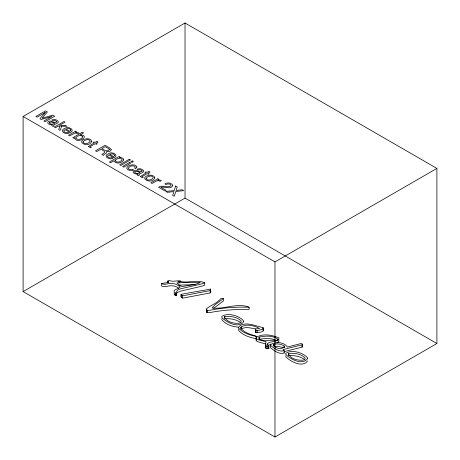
<?xml version="1.0" encoding="UTF-8"?>
<svg xmlns="http://www.w3.org/2000/svg" width="460" height="460" viewBox="0 0 460 460"><rect width="100%" height="100%" fill="white"/><g stroke="black" fill="none" stroke-linecap="round" stroke-linejoin="round"><path stroke-width="0.69" d="M256.226 336.358C249.918 335.214 242.972 333.08 238.665 328.095L238.516 327.353C243.719 320.298 256.151 326.232 263.114 327.629L263.235 330.809L262.74 331.401L259.428 332.488L255.881 332.557L255.311 331.913L255.564 328.946L259.538 328.434C254.328 325.651 245.841 323.242 240.902 327.336L240.862 328.014C244.145 332.977 250.93 334.357 256.226 336.289L256.226 338.692C249.918 337.554 242.972 335.421 238.665 330.429L238.694 328.992M176.105 295.768L176.358 292.094L177.704 290.036L180.677 288.794L200.922 284.09L204.717 282.82L204.717 285.16L200.922 286.425L180.677 291.134L177.704 292.37L176.853 293.181L176.105 295.768L174.196 294.469L174.104 293.428M307.567 360.985C302.519 367.966 290.835 361.709 285.988 357.046L285.763 355.701M223.41 298.666L215.119 304.669L212.117 307.987C224.192 309.534 237.4 302.542 249.078 307.182L249.078 309.517L240.31 309.476A109.376 63.146 0 0 0 214.55 311.73L209.605 312.65L206.804 312.403L206.321 311.817L206.597 308.7C211.071 304.968 217.103 303.393 220.811 298.58L223.41 298.666L223.41 301.001L213.687 308.28M206.321 311.817L206.597 311.041M265.742 345.178L265.362 347.553L266.029 348.346L268.887 348.416L268.887 346.075L267.087 344.08C269.888 340.779 275.569 342.459 278.754 339.52L278.978 337.985C272.326 334.955 263.034 333.224 256.364 337.266L256.076 340.256L257.197 341.567L265.495 343.925M255.311 331.913L255.564 331.286M180.935 294.803L181.136 294.325C190.877 292.399 200.893 290.984 210.548 289.058L210.778 292.175L210.174 292.934L184.109 297.884L182.695 298.057L180.935 297.137L180.935 294.803L182.695 295.717L184.109 295.544L210.174 290.593L210.778 289.834M256.076 340.256L256.364 339.601M284.366 346.558L284.038 347.185C280.841 349.991 276.063 348.3 273.389 345.581L273.142 344.914L273.545 344.408C276.966 343.384 281.175 344.005 284.154 345.943L284.366 347.725M302.157 344.787L302.444 344.396L301.846 343.585L300.087 343.764L287.437 347.053C284.228 341.883 275.27 341.516 270.497 344.626L270.543 347.743C274.332 350.819 278.95 354.516 284.211 353.067L284.211 350.733L283.038 349.594L302.157 344.787L302.157 347.127L284.32 351.601M302.157 347.127L302.444 344.396M263.235 328.474L262.74 329.061L259.428 330.153L257.209 330.458L255.881 330.217L255.311 329.573M277.518 342.24L277.857 341.918M259.227 337.099L258.681 338.203C263.195 342.924 270.169 339.054 275.632 340.567L277.518 339.905L277.846 339.204C272.682 335.248 265.248 335.834 259.227 337.099L259.227 339.434M179.417 281.319L178.877 281.83L180.791 281.353L179.417 281.319L179.417 282.486M23.103 116.483L185.023 23L436.897 168.417L436.897 343.516L274.976 437L23.103 291.582L23.103 116.483L274.976 261.901L436.897 168.417M23.103 291.582L185.023 198.099L436.897 343.516M167.756 282.877L167.756 281.123L169.452 280.548C173.052 282.21 176.887 280.301 180.533 280.905L181.332 281.733C188.991 282.952 197.564 279.427 204.717 282.82M268.232 348.691L268.571 346.161L268.686 348.565L268.232 348.691L268.375 346.34M268.686 346.225L268.232 346.357M277.058 342.861L278.754 341.86L278.978 340.32M178.79 288.253C175.225 285.298 170.373 285.309 166.1 286.528A4.571 2.639 0 0 1 161.471 285.832L161.471 283.498L168.843 282.377L167.756 281.123M259.756 339.284C265.311 338.163 271.595 337.979 276.776 340.624M268.542 345.08L270.946 344.517M256.076 337.922L257.197 339.227L258.899 339.969L266.173 341.734L265.316 343.948L265.362 345.213L266.029 346.012L268.887 346.075M179.026 285.096L195.011 284.688M284.211 350.733C278.95 352.176 274.332 348.484 270.543 345.408L270.497 344.626M224.411 316.44C230.046 316.204 236.934 316.584 241.046 320.925L241.23 322.058L240.361 322.972C234.98 324.156 226.153 322.305 224.411 316.44L224.411 318.188M224.411 318.774C229.816 318.383 235.698 319.136 240.229 322.299M288.351 353.355C293.992 353.119 300.874 353.498 304.991 357.846L305.175 358.972L304.301 359.892C298.925 361.071 290.099 359.22 288.351 353.355L288.351 355.108M288.351 355.689C293.762 355.298 299.638 356.057 304.175 359.214M206.321 309.476L207.546 310.333L209.605 310.316L214.55 309.39A109.376 63.146 0 0 1 240.31 307.136L249.078 307.182M238.395 327.135C232.427 326.784 226.182 324.553 222.048 320.131L221.818 318.786M255.438 328.86C250.93 328.198 245.439 326.261 241.287 329.061L241.287 326.726M283.406 347.685L278.576 346.414L274.373 346.432L274.373 344.091M161.471 283.498A4.571 2.639 0 0 0 166.1 284.194C170.861 282.664 176.496 283.21 180.021 287.011L179.36 287.787L174.616 290.122L174.104 291.088L174.196 292.135L176.105 293.434M255.651 338.33L256.226 338.629M268.404 346.259L268.513 348.594M301.846 345.92L302.444 346.731M284.015 352.607L284.211 353.067M210.778 292.175L210.548 289.058M263.235 330.809L263.114 327.629M284.154 345.943L284.154 347.697M277.846 339.204L277.846 340.371M274.976 261.901L274.976 437M273.545 344.408L273.545 346.161M268.571 346.161L268.571 348.628M268.318 346.305L268.347 348.76M267.174 346.276L267.174 348.611M267.087 344.08L267.087 345.247M266.029 346.012L266.029 348.346M257.209 330.458L257.209 332.793M255.881 330.217L255.881 332.557M240.902 327.336L240.902 329.09M210.174 290.593L210.174 292.934M207.546 310.333L207.546 312.668M206.804 310.069L206.804 312.403M185.023 23L185.023 198.099M182.695 295.717L182.695 298.057M181.706 295.481L181.706 297.815M179.768 281.227L179.768 282.394M175.415 293.135L175.415 295.475M175.047 292.957L175.047 295.291M168.044 280.957L168.044 282.71M136.838 167.037L135.752 168.693L134.613 168.032L135.211 167.141L135.044 166.675C133.084 164.887 129.743 166.083 128.357 168.015A2.035 1.173 0 0 0 128.633 168.952L130.634 169.648L132.451 169.28L133.59 169.941L132.043 170.436A3.387 1.955 0 0 1 129.881 170.47C120.79 167.837 134.74 161.494 136.838 167.037M88.613 146.47L90.309 147.804L91.235 147.269L90.419 146.74L90.66 146.314L95.22 143.687L96.335 144.331L97.29 143.773L96.174 143.129L98.124 142.008L96.939 141.323L94.99 142.445L94.047 141.898L93.087 142.456L94.03 143.002L88.613 146.47M140.553 176.456L142.255 177.796L143.181 177.261L142.364 176.732L142.606 176.306L147.165 173.673L148.275 174.317L149.236 173.765L148.12 173.121L150.069 171.994L148.885 171.31L146.935 172.437L145.987 171.89L145.032 172.442L145.975 172.989L140.553 176.456M63.831 130.887C64.043 132.641 66.608 132.831 67.976 132.382L69.126 133.049C65.573 135.096 58.564 130.732 64.877 128.323C67.913 125.827 76.015 129.875 70.15 132.572L65.038 129.616L63.831 130.887M107.617 156.17C107.824 157.918 110.388 158.108 111.757 157.659L112.913 158.326C109.353 160.373 102.344 156.009 108.658 153.6C111.694 151.104 119.795 155.152 113.936 157.849L108.819 154.893L107.617 156.17M56.775 121.647L56.741 122.032C54.165 123.901 50.818 119.14 48.07 121.796C46.408 123.993 50.692 125.016 52.262 124.769L51.819 125.264L52.273 126.017L53.199 126.419L54.061 125.913C51.537 124.735 58.27 123.826 58.437 121.998L58.374 121.653C57 119.68 53.992 118.743 51.836 119.991L52.929 120.623L54.912 120.399L56.775 121.647M142.117 170.913L142.082 171.304C139.506 173.173 136.16 168.406 133.411 171.068C131.744 173.265 136.034 174.288 137.603 174.041L137.16 174.53L137.615 175.289L138.54 175.685L139.403 175.185C136.879 174.006 143.612 173.098 143.779 171.269L143.715 170.924C142.341 168.952 139.334 168.015 137.178 169.263L138.27 169.895L140.254 169.671L142.117 170.913M83.064 141.893L83.024 142.243C84.502 144.877 89.044 143.554 90.166 141.237L89.792 140.467L88.74 139.846A2.26 1.305 0 0 0 86.905 139.679L84.439 140.536L83.064 141.893M146.148 178.313L146.102 178.658C147.579 181.297 152.122 179.975 153.243 177.652L152.875 176.881L151.817 176.266A2.26 1.305 0 0 0 149.983 176.094L147.516 176.956L146.148 178.313M111.222 149.621L110.762 150.661L109.215 151.547L106.45 151.691L106.427 152.933L103.845 154.692L103.46 155.399L101.867 154.48L104.662 152.507L104.851 151.662L100.912 149.184L96.801 151.553L95.507 150.805L105.081 145.279L110.434 148.459L111.222 149.621M82.754 136.85C81.851 139.184 77.596 140.547 75.923 138.224L75.9 137.799C77.067 135.619 81.345 134.366 82.754 136.85M74.807 137.827C76.09 144.911 91.638 135.55 80.109 134.832L83.582 132.825L82.443 132.169L72.829 137.718L73.916 138.339L74.807 137.827M91.73 141.369C88.504 149.195 73.945 140.743 86.905 138.753A4.077 2.352 0 0 1 89.568 139.161L90.942 139.938L91.73 141.369M154.807 177.79C151.587 185.616 137.023 177.157 149.983 175.168A4.077 2.352 0 0 1 152.645 175.576L154.019 176.358L154.807 177.79M49.346 122.538L49.277 122.895C50.473 124.62 53.297 124.487 54.832 123.222L51.227 121.969L49.346 122.538M134.688 171.81L134.619 172.166C135.815 173.892 138.638 173.759 140.173 172.494L136.568 171.241L134.688 171.81M70.857 130.065L69.88 131.336L65.998 129.099C67.471 128.34 70.161 128.219 70.857 130.065M114.638 155.342L113.66 156.613L109.785 154.376C111.251 153.617 113.942 153.496 114.638 155.342M109.399 149.546C107.818 152.501 103.782 149.822 101.993 148.557L105.265 146.671L108.98 148.873L109.399 149.546M172.782 185.604C170.562 190.06 164.634 186.122 160.983 187.329L166.083 190.273L164.973 190.911L158.562 187.214C162.357 184.425 167.198 188.41 170.85 185.932L170.833 184.862L169.608 184.08L167.641 183.931L166.008 184.558L164.818 183.868C167.204 182.309 171.833 182.551 172.782 185.604M123.728 159.896C122.228 163.099 116.524 164.392 114.149 161.443L114.126 160.649L110.561 162.714L109.382 162.035L119.117 156.411L120.261 157.073L119.335 157.607C120.963 157.458 123.59 157.878 123.728 159.896M175.639 186.012L174.185 190.561L165.847 191.417L167.411 192.32L174.001 191.578L172.644 195.345L174.254 196.27L175.795 191.492L183.678 190.653L182.131 189.761L176.042 190.474L177.261 186.95L175.639 186.012M243.627 321.735C238.579 328.71 226.895 322.46 222.048 317.797L221.818 316.445C227.533 312.277 239.338 315.675 243.535 320.879L243.627 321.735M307.567 358.65C302.519 365.625 290.835 359.375 285.988 354.712L285.763 353.366C291.473 349.197 303.278 352.596 307.475 357.794L307.567 358.65M61.686 126.235L60.139 130.387L58.639 129.524L59.984 126.23L58.098 126.184L55.476 127.696L54.349 127.046L63.928 121.515L65.055 122.17L59.495 125.379L65.469 125.402L66.97 126.27L61.686 126.235M115.408 160.137L115.241 160.977C116.955 163.185 120.819 161.926 122.072 159.827L122.061 159.401C120.445 157.188 116.978 158.47 115.408 160.137M45.235 112.459L39.911 118.709L41.193 119.45L52.003 116.363L43.901 121.014L45.132 121.722L54.711 116.196L52.871 115.132L42.044 118.231L47.386 111.97L45.529 110.894L35.955 116.426L37.191 117.139L45.235 112.459M75.492 131.192L68.511 135.223L69.684 135.895L74.52 133.245L76.498 133.181L77.774 133.791L79.011 133.078L77.884 132.537L75.4 132.532L76.607 131.83L75.492 131.192M129.294 159.258L119.715 164.783L120.894 165.462L130.468 159.93L129.294 159.258M129.599 162.466L122.653 166.48L123.843 167.17L130.795 163.156L129.599 162.466M132.227 160.948L130.899 161.719L132.089 162.403L133.423 161.638L132.227 160.948M157.866 178.75L150.886 182.781L152.059 183.454L156.894 180.803L158.873 180.74L160.149 181.355L161.385 180.636L160.258 180.096L157.774 180.09L158.982 179.394L157.866 178.75M178.221 281.52L177.934 282.014L178.762 281.83L178.221 281.52M200.06 282.676L195.339 284.337L182.137 286.551L180.28 285.873L176.933 282.952L188.45 282.308L200.06 282.676"/></g></svg>
